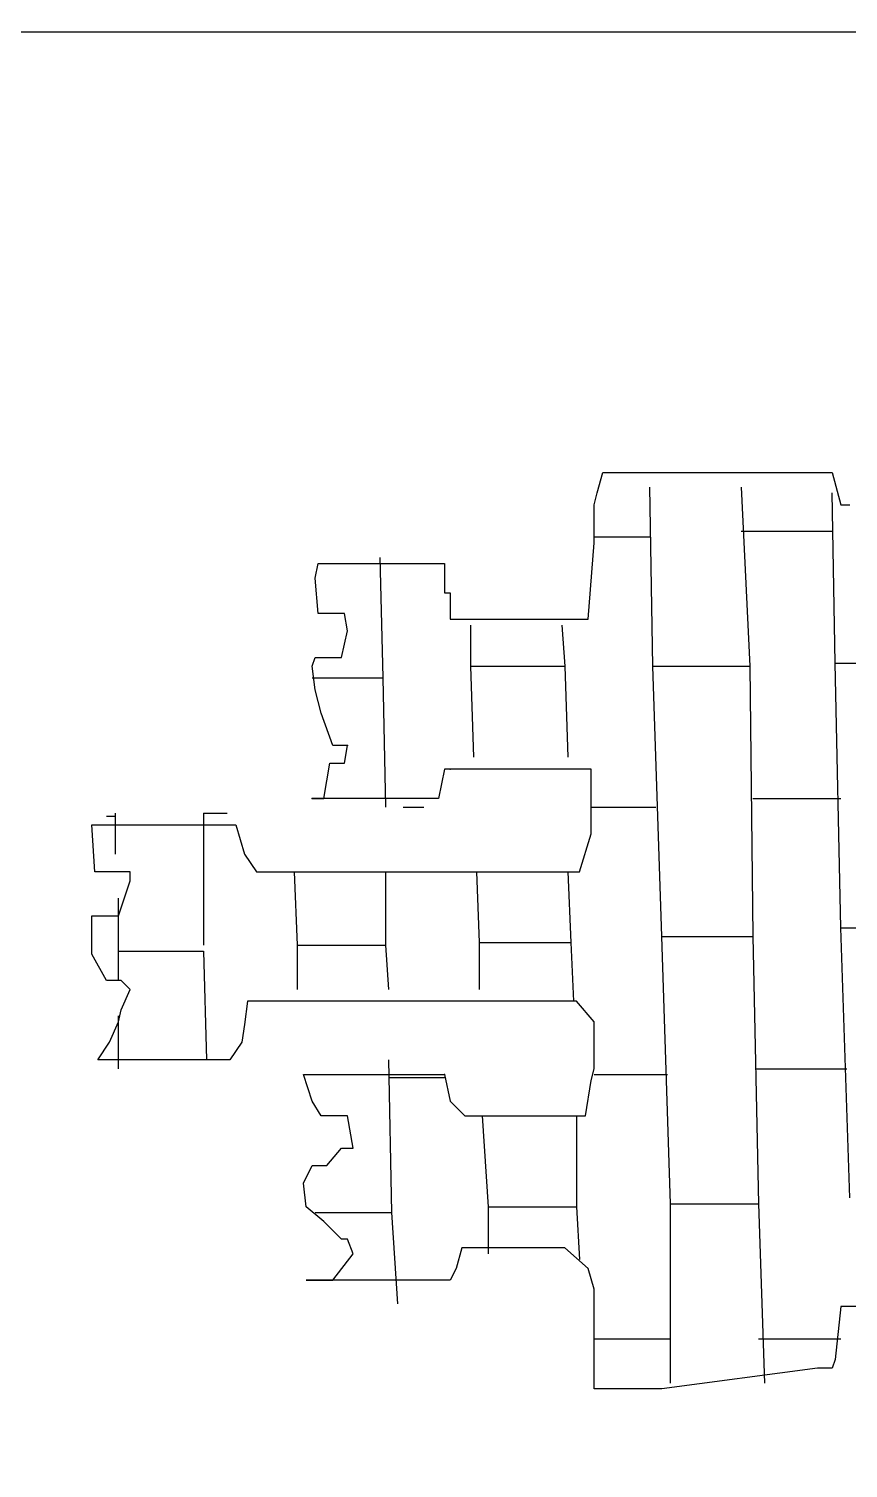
# Model space of a CAD drawing. Extents: x 730354 to 731930, y 4378581 to 4379608.
# Drawn here: x 730385.585 to 730388.375, y 4379437.29 to 4379442.19 of the extents above; entities that cross this region are included whole.
import ezdxf

# ---------------------------------------------------------------- set-up
doc = ezdxf.new("R2010")
doc.units = 0
doc.header["$MEASUREMENT"] = 0
doc.layers.get('0').update_dxf_attribs({"linetype": 'CONTINUOUS'})

msp = doc.modelspace()

# ---------------------------------------------------------------- linework, layer by layer
at = {"color": 7, "linetype": 'CONTINUOUS'}
for p, q in [((730385.45, 4379442.18), (730386.36, 4379442.18)), ((730385.45, 4379442.18), (730386.36, 4379442.18)), ((730386.36, 4379442.18), (730387.41, 4379442.18)), ((730386.36, 4379442.18), (730387.41, 4379442.18)), ((730387.41, 4379442.18), (730388.19, 4379442.18)), ((730387.41, 4379442.18), (730388.19, 4379442.18)), ((730388.19, 4379442.18), (730388.97, 4379442.18)), ((730388.19, 4379442.18), (730388.97, 4379442.18)), ((730387.52, 4379440.61), (730387.54, 4379440.68)), ((730387.52, 4379440.61), (730387.54, 4379440.68)), ((730387.54, 4379440.68), (730387.74, 4379440.68)), ((730387.54, 4379440.68), (730387.74, 4379440.68)), ((730387.74, 4379440.68), (730387.86, 4379440.68)), ((730387.74, 4379440.68), (730387.86, 4379440.68)), ((730387.86, 4379440.68), (730387.99, 4379440.68)), ((730387.86, 4379440.68), (730387.99, 4379440.68)), ((730387.99, 4379440.68), (730388.09, 4379440.68)), ((730387.99, 4379440.68), (730388.09, 4379440.68)), ((730388.09, 4379440.68), (730388.2, 4379440.68)), ((730388.09, 4379440.68), (730388.2, 4379440.68)), ((730388.2, 4379440.68), (730388.27, 4379440.68)), ((730388.2, 4379440.68), (730388.27, 4379440.68)), ((730388.27, 4379440.68), (730388.32, 4379440.68)), ((730388.27, 4379440.68), (730388.32, 4379440.68)), ((730388.32, 4379440.68), (730388.35, 4379440.57)), ((730388.32, 4379440.68), (730388.35, 4379440.57)), ((730387.71, 4379440.02), (730387.7, 4379440.63)), ((730387.71, 4379440.02), (730387.7, 4379440.63)), ((730388.01, 4379440.63), (730388.04, 4379440.02)), ((730388.01, 4379440.63), (730388.04, 4379440.02)), ((730387.51, 4379440.57), (730387.52, 4379440.61)), ((730387.51, 4379440.57), (730387.52, 4379440.61)), ((730387.51, 4379440.44), (730387.51, 4379440.57)), ((730387.51, 4379440.44), (730387.51, 4379440.57)), ((730388.33, 4379440.03), (730388.32, 4379440.61)), ((730388.33, 4379440.03), (730388.32, 4379440.61)), ((730388.35, 4379440.57), (730388.38, 4379440.57)), ((730388.35, 4379440.57), (730388.38, 4379440.57)), ((730388.01, 4379440.48), (730388.32, 4379440.48)), ((730388.01, 4379440.48), (730388.32, 4379440.48)), ((730387.49, 4379440.18), (730387.51, 4379440.44)), ((730387.49, 4379440.18), (730387.51, 4379440.44)), ((730387.51, 4379440.46), (730387.7, 4379440.46)), ((730387.51, 4379440.46), (730387.7, 4379440.46)), ((730386.56, 4379440.32), (730386.57, 4379440.37)), ((730386.56, 4379440.32), (730386.57, 4379440.37)), ((730386.57, 4379440.37), (730386.58, 4379440.37)), ((730386.57, 4379440.37), (730386.58, 4379440.37)), ((730386.58, 4379440.37), (730386.67, 4379440.37)), ((730386.58, 4379440.37), (730386.67, 4379440.37)), ((730386.67, 4379440.37), (730386.78, 4379440.37)), ((730386.67, 4379440.37), (730386.78, 4379440.37)), ((730386.78, 4379440.39), (730386.79, 4379439.98)), ((730386.78, 4379440.39), (730386.79, 4379439.98)), ((730386.78, 4379440.37), (730386.82, 4379440.37)), ((730386.78, 4379440.37), (730386.82, 4379440.37)), ((730386.82, 4379440.37), (730386.88, 4379440.37)), ((730386.82, 4379440.37), (730386.88, 4379440.37)), ((730386.88, 4379440.37), (730386.95, 4379440.37)), ((730386.88, 4379440.37), (730386.95, 4379440.37)), ((730386.95, 4379440.37), (730387, 4379440.37)), ((730386.95, 4379440.37), (730387, 4379440.37)), ((730387, 4379440.37), (730387, 4379440.33)), ((730387, 4379440.37), (730387, 4379440.33)), ((730386.57, 4379440.2), (730386.56, 4379440.32)), ((730386.57, 4379440.2), (730386.56, 4379440.32)), ((730387, 4379440.33), (730387, 4379440.27)), ((730387, 4379440.33), (730387, 4379440.27)), ((730387, 4379440.27), (730387.02, 4379440.27)), ((730387, 4379440.27), (730387.02, 4379440.27)), ((730387.02, 4379440.27), (730387.02, 4379440.18)), ((730387.02, 4379440.27), (730387.02, 4379440.18)), ((730386.61, 4379440.2), (730386.57, 4379440.2)), ((730386.61, 4379440.2), (730386.57, 4379440.2)), ((730386.66, 4379440.2), (730386.61, 4379440.2)), ((730386.66, 4379440.2), (730386.61, 4379440.2)), ((730386.67, 4379440.14), (730386.66, 4379440.2)), ((730386.67, 4379440.14), (730386.66, 4379440.2)), ((730387.02, 4379440.18), (730387.08, 4379440.18)), ((730387.02, 4379440.18), (730387.08, 4379440.18)), ((730387.08, 4379440.18), (730387.16, 4379440.18)), ((730387.08, 4379440.18), (730387.16, 4379440.18)), ((730387.16, 4379440.18), (730387.28, 4379440.18)), ((730387.16, 4379440.18), (730387.28, 4379440.18)), ((730387.28, 4379440.18), (730387.35, 4379440.18)), ((730387.28, 4379440.18), (730387.35, 4379440.18)), ((730387.35, 4379440.18), (730387.41, 4379440.18)), ((730387.35, 4379440.18), (730387.41, 4379440.18)), ((730387.41, 4379440.18), (730387.45, 4379440.18)), ((730387.41, 4379440.18), (730387.45, 4379440.18)), ((730387.45, 4379440.18), (730387.49, 4379440.18)), ((730387.45, 4379440.18), (730387.49, 4379440.18)), ((730386.65, 4379440.05), (730386.67, 4379440.14)), ((730386.65, 4379440.05), (730386.67, 4379440.14)), ((730387.09, 4379440.02), (730387.09, 4379440.16)), ((730387.09, 4379440.02), (730387.09, 4379440.16)), ((730387.4, 4379440.16), (730387.41, 4379440.02)), ((730387.4, 4379440.16), (730387.41, 4379440.02)), ((730386.55, 4379440.02), (730386.56, 4379440.05)), ((730386.55, 4379440.02), (730386.56, 4379440.05)), ((730386.56, 4379440.05), (730386.61, 4379440.05)), ((730386.56, 4379440.05), (730386.61, 4379440.05)), ((730386.61, 4379440.05), (730386.65, 4379440.05)), ((730386.61, 4379440.05), (730386.65, 4379440.05)), ((730386.56, 4379439.94), (730386.55, 4379440.02)), ((730386.56, 4379439.94), (730386.55, 4379440.02)), ((730386.58, 4379439.86), (730386.56, 4379439.94)), ((730386.58, 4379439.86), (730386.56, 4379439.94)), ((730386.62, 4379439.75), (730386.58, 4379439.86)), ((730386.62, 4379439.75), (730386.58, 4379439.86)), ((730386.67, 4379439.75), (730386.62, 4379439.75)), ((730386.67, 4379439.75), (730386.62, 4379439.75)), ((730386.66, 4379439.69), (730386.67, 4379439.75)), ((730386.66, 4379439.69), (730386.67, 4379439.75)), ((730386.59, 4379439.57), (730386.61, 4379439.69)), ((730386.59, 4379439.57), (730386.61, 4379439.69)), ((730386.61, 4379439.69), (730386.66, 4379439.69)), ((730386.61, 4379439.69), (730386.66, 4379439.69)), ((730387, 4379439.67), (730386.98, 4379439.57)), ((730387, 4379439.67), (730386.98, 4379439.57)), ((730387.02, 4379439.67), (730387, 4379439.67)), ((730387.02, 4379439.67), (730387, 4379439.67)), ((730387.08, 4379439.67), (730387.02, 4379439.67)), ((730387.08, 4379439.67), (730387.02, 4379439.67)), ((730387.15, 4379439.67), (730387.08, 4379439.67)), ((730387.15, 4379439.67), (730387.08, 4379439.67)), ((730387.24, 4379439.67), (730387.15, 4379439.67)), ((730387.24, 4379439.67), (730387.15, 4379439.67)), ((730387.31, 4379439.67), (730387.24, 4379439.67)), ((730387.31, 4379439.67), (730387.24, 4379439.67)), ((730387.4, 4379439.67), (730387.31, 4379439.67)), ((730387.4, 4379439.67), (730387.31, 4379439.67)), ((730387.46, 4379439.67), (730387.4, 4379439.67)), ((730387.46, 4379439.67), (730387.4, 4379439.67)), ((730387.5, 4379439.67), (730387.46, 4379439.67)), ((730387.5, 4379439.67), (730387.46, 4379439.67)), ((730387.5, 4379439.61), (730387.5, 4379439.67)), ((730387.5, 4379439.61), (730387.5, 4379439.67)), ((730387.5, 4379439.57), (730387.5, 4379439.61)), ((730387.5, 4379439.57), (730387.5, 4379439.61)), ((730386.59, 4379439.57), (730386.55, 4379439.57)), ((730386.55, 4379439.57), (730386.56, 4379439.57)), ((730386.59, 4379439.57), (730386.55, 4379439.57)), ((730386.55, 4379439.57), (730386.56, 4379439.57)), ((730386.56, 4379439.57), (730386.59, 4379439.57)), ((730386.56, 4379439.57), (730386.59, 4379439.57)), ((730386.66, 4379439.57), (730386.59, 4379439.57)), ((730386.66, 4379439.57), (730386.59, 4379439.57)), ((730386.71, 4379439.57), (730386.66, 4379439.57)), ((730386.71, 4379439.57), (730386.66, 4379439.57)), ((730386.79, 4379439.57), (730386.71, 4379439.57)), ((730386.79, 4379439.57), (730386.71, 4379439.57)), ((730386.82, 4379439.57), (730386.79, 4379439.57)), ((730386.82, 4379439.57), (730386.79, 4379439.57)), ((730386.84, 4379439.57), (730386.82, 4379439.57)), ((730386.84, 4379439.57), (730386.82, 4379439.57)), ((730386.87, 4379439.57), (730386.84, 4379439.57)), ((730386.87, 4379439.57), (730386.84, 4379439.57)), ((730386.86, 4379439.54), (730386.93, 4379439.54)), ((730386.86, 4379439.54), (730386.93, 4379439.54)), ((730386.92, 4379439.57), (730386.87, 4379439.57)), ((730386.92, 4379439.57), (730386.87, 4379439.57)), ((730386.98, 4379439.57), (730386.92, 4379439.57)), ((730386.98, 4379439.57), (730386.92, 4379439.57)), ((730387.5, 4379439.5), (730387.5, 4379439.57)), ((730387.5, 4379439.5), (730387.5, 4379439.57)), ((730387.5, 4379439.54), (730387.72, 4379439.54)), ((730387.5, 4379439.54), (730387.72, 4379439.54)), ((730388.05, 4379439.57), (730388.35, 4379439.57)), ((730388.05, 4379439.57), (730388.35, 4379439.57)), ((730385.85, 4379439.51), (730385.88, 4379439.51)), ((730385.85, 4379439.51), (730385.88, 4379439.51)), ((730385.88, 4379439.38), (730385.88, 4379439.52)), ((730385.88, 4379439.38), (730385.88, 4379439.52)), ((730386.18, 4379439.52), (730386.18, 4379439.07)), ((730386.18, 4379439.52), (730386.26, 4379439.52)), ((730386.18, 4379439.52), (730386.18, 4379439.07)), ((730386.18, 4379439.52), (730386.26, 4379439.52)), ((730387.5, 4379439.45), (730387.5, 4379439.5)), ((730387.5, 4379439.45), (730387.5, 4379439.5)), ((730385.81, 4379439.32), (730385.8, 4379439.48)), ((730385.8, 4379439.48), (730385.81, 4379439.48)), ((730385.81, 4379439.32), (730385.8, 4379439.48)), ((730385.8, 4379439.48), (730385.81, 4379439.48)), ((730385.81, 4379439.48), (730385.86, 4379439.48)), ((730385.81, 4379439.48), (730385.86, 4379439.48)), ((730385.86, 4379439.48), (730385.99, 4379439.48)), ((730385.86, 4379439.48), (730385.99, 4379439.48)), ((730385.99, 4379439.48), (730386.1, 4379439.48)), ((730385.99, 4379439.48), (730386.1, 4379439.48)), ((730386.1, 4379439.48), (730386.18, 4379439.48)), ((730386.1, 4379439.48), (730386.18, 4379439.48)), ((730386.18, 4379439.48), (730386.26, 4379439.48)), ((730386.18, 4379439.48), (730386.26, 4379439.48)), ((730386.26, 4379439.48), (730386.29, 4379439.48)), ((730386.26, 4379439.48), (730386.29, 4379439.48)), ((730386.29, 4379439.48), (730386.32, 4379439.38)), ((730386.29, 4379439.48), (730386.32, 4379439.38)), ((730387.46, 4379439.32), (730387.5, 4379439.45)), ((730387.46, 4379439.32), (730387.5, 4379439.45)), ((730386.32, 4379439.38), (730386.36, 4379439.32)), ((730386.32, 4379439.38), (730386.36, 4379439.32)), ((730385.88, 4379439.32), (730385.81, 4379439.32)), ((730385.88, 4379439.32), (730385.81, 4379439.32)), ((730385.93, 4379439.32), (730385.88, 4379439.32)), ((730385.93, 4379439.32), (730385.88, 4379439.32)), ((730385.89, 4379439.17), (730385.93, 4379439.29)), ((730385.89, 4379439.17), (730385.93, 4379439.29)), ((730385.93, 4379439.29), (730385.93, 4379439.32)), ((730385.93, 4379439.29), (730385.93, 4379439.32)), ((730386.36, 4379439.32), (730386.52, 4379439.32)), ((730386.36, 4379439.32), (730386.52, 4379439.32)), ((730386.5, 4379439.07), (730386.49, 4379439.32)), ((730386.5, 4379439.07), (730386.49, 4379439.32)), ((730386.52, 4379439.32), (730386.82, 4379439.32)), ((730386.52, 4379439.32), (730386.82, 4379439.32)), ((730386.8, 4379439.32), (730386.8, 4379439.07)), ((730386.8, 4379439.32), (730386.8, 4379439.07)), ((730386.82, 4379439.32), (730387.08, 4379439.32)), ((730386.82, 4379439.32), (730387.08, 4379439.32)), ((730387.08, 4379439.32), (730387.28, 4379439.32)), ((730387.08, 4379439.32), (730387.28, 4379439.32)), ((730387.12, 4379439.08), (730387.11, 4379439.32)), ((730387.12, 4379439.08), (730387.11, 4379439.32)), ((730387.28, 4379439.32), (730387.39, 4379439.32)), ((730387.28, 4379439.32), (730387.39, 4379439.32)), ((730387.39, 4379439.32), (730387.46, 4379439.32)), ((730387.39, 4379439.32), (730387.46, 4379439.32)), ((730387.42, 4379439.32), (730387.43, 4379439.08)), ((730387.42, 4379439.32), (730387.43, 4379439.08)), ((730385.89, 4379439.05), (730385.89, 4379439.23)), ((730385.89, 4379439.05), (730385.89, 4379439.23)), ((730385.8, 4379439.08), (730385.8, 4379439.17)), ((730385.8, 4379439.17), (730385.85, 4379439.17)), ((730385.8, 4379439.08), (730385.8, 4379439.17)), ((730385.8, 4379439.17), (730385.85, 4379439.17)), ((730385.85, 4379439.17), (730385.89, 4379439.17)), ((730385.85, 4379439.17), (730385.89, 4379439.17)), ((730385.8, 4379439.04), (730385.8, 4379439.08)), ((730385.8, 4379439.04), (730385.8, 4379439.08)), ((730385.85, 4379438.95), (730385.8, 4379439.04)), ((730385.85, 4379438.95), (730385.8, 4379439.04)), ((730385.9, 4379438.95), (730385.85, 4379438.95)), ((730385.9, 4379438.95), (730385.85, 4379438.95)), ((730385.93, 4379438.92), (730385.9, 4379438.95)), ((730385.93, 4379438.92), (730385.9, 4379438.95)), ((730385.9, 4379438.85), (730385.93, 4379438.92)), ((730385.9, 4379438.85), (730385.93, 4379438.92)), ((730385.89, 4379438.81), (730385.9, 4379438.85)), ((730385.89, 4379438.81), (730385.9, 4379438.85)), ((730386.33, 4379438.88), (730386.32, 4379438.8)), ((730386.33, 4379438.88), (730386.32, 4379438.8)), ((730386.36, 4379438.88), (730386.33, 4379438.88)), ((730386.36, 4379438.88), (730386.33, 4379438.88)), ((730386.42, 4379438.88), (730386.36, 4379438.88)), ((730386.42, 4379438.88), (730386.36, 4379438.88)), ((730386.47, 4379438.88), (730386.42, 4379438.88)), ((730386.47, 4379438.88), (730386.42, 4379438.88)), ((730386.59, 4379438.88), (730386.47, 4379438.88)), ((730386.59, 4379438.88), (730386.47, 4379438.88)), ((730386.78, 4379438.88), (730386.59, 4379438.88)), ((730386.78, 4379438.88), (730386.59, 4379438.88)), ((730387.06, 4379438.88), (730386.78, 4379438.88)), ((730387.06, 4379438.88), (730386.78, 4379438.88)), ((730387.31, 4379438.88), (730387.06, 4379438.88)), ((730387.31, 4379438.88), (730387.06, 4379438.88)), ((730387.45, 4379438.88), (730387.31, 4379438.88)), ((730387.45, 4379438.88), (730387.31, 4379438.88)), ((730387.51, 4379438.81), (730387.45, 4379438.88)), ((730387.51, 4379438.81), (730387.45, 4379438.88)), ((730385.86, 4379438.74), (730385.89, 4379438.81)), ((730385.86, 4379438.74), (730385.89, 4379438.81)), ((730385.89, 4379438.65), (730385.89, 4379438.83)), ((730385.89, 4379438.65), (730385.89, 4379438.83)), ((730386.32, 4379438.8), (730386.31, 4379438.74)), ((730386.32, 4379438.8), (730386.31, 4379438.74)), ((730387.51, 4379438.65), (730387.51, 4379438.81)), ((730387.51, 4379438.65), (730387.51, 4379438.81)), ((730385.82, 4379438.68), (730385.86, 4379438.74)), ((730385.82, 4379438.68), (730385.86, 4379438.74)), ((730386.31, 4379438.74), (730386.27, 4379438.68)), ((730386.31, 4379438.74), (730386.27, 4379438.68)), ((730385.9, 4379438.68), (730385.82, 4379438.68)), ((730385.9, 4379438.68), (730385.82, 4379438.68)), ((730385.97, 4379438.68), (730385.9, 4379438.68)), ((730385.97, 4379438.68), (730385.9, 4379438.68)), ((730386.05, 4379438.68), (730385.97, 4379438.68)), ((730386.05, 4379438.68), (730385.97, 4379438.68)), ((730386.13, 4379438.68), (730386.05, 4379438.68)), ((730386.13, 4379438.68), (730386.05, 4379438.68)), ((730386.21, 4379438.68), (730386.13, 4379438.68)), ((730386.21, 4379438.68), (730386.13, 4379438.68)), ((730386.27, 4379438.68), (730386.21, 4379438.68)), ((730386.27, 4379438.68), (730386.21, 4379438.68)), ((730386.81, 4379438.68), (730386.82, 4379438.16)), ((730386.81, 4379438.68), (730386.82, 4379438.16)), ((730386.55, 4379438.54), (730386.52, 4379438.63)), ((730386.52, 4379438.63), (730386.53, 4379438.63)), ((730386.55, 4379438.54), (730386.52, 4379438.63)), ((730386.52, 4379438.63), (730386.53, 4379438.63)), ((730386.53, 4379438.63), (730386.66, 4379438.63)), ((730386.53, 4379438.63), (730386.66, 4379438.63)), ((730386.66, 4379438.63), (730386.8, 4379438.63)), ((730386.66, 4379438.63), (730386.8, 4379438.63)), ((730386.8, 4379438.63), (730386.95, 4379438.63)), ((730386.8, 4379438.63), (730386.95, 4379438.63)), ((730386.81, 4379438.62), (730387, 4379438.62)), ((730386.81, 4379438.62), (730387, 4379438.62)), ((730386.95, 4379438.63), (730387, 4379438.63)), ((730386.95, 4379438.63), (730387, 4379438.63)), ((730387, 4379438.63), (730387.02, 4379438.54)), ((730387, 4379438.63), (730387.02, 4379438.54)), ((730387.48, 4379438.49), (730387.5, 4379438.61)), ((730387.48, 4379438.49), (730387.5, 4379438.61)), ((730387.5, 4379438.61), (730387.51, 4379438.65)), ((730387.5, 4379438.61), (730387.51, 4379438.65)), ((730387.51, 4379438.63), (730387.76, 4379438.63)), ((730387.51, 4379438.63), (730387.76, 4379438.63)), ((730388.06, 4379438.65), (730388.37, 4379438.65)), ((730388.06, 4379438.65), (730388.37, 4379438.65)), ((730386.58, 4379438.49), (730386.55, 4379438.54)), ((730386.58, 4379438.49), (730386.55, 4379438.54)), ((730387.02, 4379438.54), (730387.07, 4379438.49)), ((730387.02, 4379438.54), (730387.07, 4379438.49)), ((730386.67, 4379438.49), (730386.58, 4379438.49)), ((730386.67, 4379438.49), (730386.58, 4379438.49)), ((730386.69, 4379438.38), (730386.67, 4379438.49)), ((730386.69, 4379438.38), (730386.67, 4379438.49)), ((730387.07, 4379438.49), (730387.17, 4379438.49)), ((730387.07, 4379438.49), (730387.17, 4379438.49)), ((730387.15, 4379438.18), (730387.13, 4379438.49)), ((730387.15, 4379438.18), (730387.13, 4379438.49)), ((730387.17, 4379438.49), (730387.28, 4379438.49)), ((730387.17, 4379438.49), (730387.28, 4379438.49)), ((730387.28, 4379438.49), (730387.39, 4379438.49)), ((730387.28, 4379438.49), (730387.39, 4379438.49)), ((730387.39, 4379438.49), (730387.48, 4379438.49)), ((730387.39, 4379438.49), (730387.48, 4379438.49)), ((730387.45, 4379438.49), (730387.45, 4379438.18)), ((730387.45, 4379438.49), (730387.45, 4379438.18)), ((730386.6, 4379438.32), (730386.65, 4379438.38)), ((730386.6, 4379438.32), (730386.65, 4379438.38)), ((730386.65, 4379438.38), (730386.69, 4379438.38)), ((730386.65, 4379438.38), (730386.69, 4379438.38)), ((730386.52, 4379438.26), (730386.55, 4379438.32)), ((730386.52, 4379438.26), (730386.55, 4379438.32)), ((730386.55, 4379438.32), (730386.6, 4379438.32)), ((730386.55, 4379438.32), (730386.6, 4379438.32)), ((730386.53, 4379438.18), (730386.52, 4379438.26)), ((730386.53, 4379438.18), (730386.52, 4379438.26)), ((730386.59, 4379438.13), (730386.53, 4379438.18)), ((730386.59, 4379438.13), (730386.53, 4379438.18)), ((730386.65, 4379438.07), (730386.59, 4379438.13)), ((730386.65, 4379438.07), (730386.59, 4379438.13)), ((730386.67, 4379438.07), (730386.65, 4379438.07)), ((730386.67, 4379438.07), (730386.65, 4379438.07)), ((730386.69, 4379438.02), (730386.67, 4379438.07)), ((730386.69, 4379438.02), (730386.67, 4379438.07)), ((730386.62, 4379437.93), (730386.69, 4379438.02)), ((730386.62, 4379437.93), (730386.69, 4379438.02)), ((730387.06, 4379438.04), (730387.04, 4379437.97)), ((730387.06, 4379438.04), (730387.04, 4379437.97)), ((730387.12, 4379438.04), (730387.06, 4379438.04)), ((730387.12, 4379438.04), (730387.06, 4379438.04)), ((730387.25, 4379438.04), (730387.12, 4379438.04)), ((730387.25, 4379438.04), (730387.12, 4379438.04)), ((730387.41, 4379438.04), (730387.25, 4379438.04)), ((730387.41, 4379438.04), (730387.25, 4379438.04)), ((730387.49, 4379437.97), (730387.41, 4379438.04)), ((730387.49, 4379437.97), (730387.41, 4379438.04)), ((730387.04, 4379437.97), (730387.02, 4379437.93)), ((730387.04, 4379437.97), (730387.02, 4379437.93)), ((730387.51, 4379437.9), (730387.49, 4379437.97)), ((730387.51, 4379437.9), (730387.49, 4379437.97)), ((730386.56, 4379437.93), (730386.53, 4379437.93)), ((730386.53, 4379437.93), (730386.57, 4379437.93)), ((730386.56, 4379437.93), (730386.53, 4379437.93)), ((730386.53, 4379437.93), (730386.57, 4379437.93)), ((730386.6, 4379437.93), (730386.56, 4379437.93)), ((730386.6, 4379437.93), (730386.56, 4379437.93)), ((730386.57, 4379437.93), (730386.62, 4379437.93)), ((730386.57, 4379437.93), (730386.62, 4379437.93)), ((730386.75, 4379437.93), (730386.6, 4379437.93)), ((730386.75, 4379437.93), (730386.6, 4379437.93)), ((730386.88, 4379437.93), (730386.75, 4379437.93)), ((730386.88, 4379437.93), (730386.75, 4379437.93)), ((730386.99, 4379437.93), (730386.88, 4379437.93)), ((730386.99, 4379437.93), (730386.88, 4379437.93)), ((730387.02, 4379437.93), (730386.99, 4379437.93)), ((730387.02, 4379437.93), (730386.99, 4379437.93)), ((730387.51, 4379437.56), (730387.51, 4379437.9)), ((730387.51, 4379437.56), (730387.51, 4379437.9)), ((730388.35, 4379437.84), (730388.33, 4379437.66)), ((730388.35, 4379437.84), (730388.33, 4379437.66)), ((730388.44, 4379437.84), (730388.35, 4379437.84)), ((730388.44, 4379437.84), (730388.35, 4379437.84)), ((730387.51, 4379437.73), (730387.77, 4379437.73)), ((730387.51, 4379437.73), (730387.77, 4379437.73)), ((730388.07, 4379437.73), (730388.35, 4379437.73)), ((730388.07, 4379437.73), (730388.35, 4379437.73)), ((730388.27, 4379437.63), (730387.74, 4379437.56)), ((730388.27, 4379437.63), (730387.74, 4379437.56)), ((730388.32, 4379437.63), (730388.27, 4379437.63)), ((730388.32, 4379437.63), (730388.27, 4379437.63)), ((730388.33, 4379437.66), (730388.32, 4379437.63)), ((730388.33, 4379437.66), (730388.32, 4379437.63)), ((730387.74, 4379437.56), (730387.51, 4379437.56)), ((730387.74, 4379437.56), (730387.51, 4379437.56))]:
    msp.add_line(p, q, dxfattribs=at)
for points in [[(730388.35, 4379439.13), (730388.33, 4379440.03), (730388.64, 4379440.03), (730388.67, 4379439.13)], [(730388.35, 4379439.13), (730388.33, 4379440.03), (730388.64, 4379440.03), (730388.67, 4379439.13)], [(730386.55, 4379439.98), (730386.79, 4379439.98), (730386.8, 4379439.54)], [(730386.55, 4379439.98), (730386.79, 4379439.98), (730386.8, 4379439.54)], [(730387.1, 4379439.71), (730387.09, 4379440.02), (730387.41, 4379440.02), (730387.42, 4379439.71)], [(730387.1, 4379439.71), (730387.09, 4379440.02), (730387.41, 4379440.02), (730387.42, 4379439.71)], [(730387.74, 4379439.1), (730387.71, 4379440.02), (730388.04, 4379440.02), (730388.05, 4379439.1)], [(730387.74, 4379439.1), (730387.71, 4379440.02), (730388.04, 4379440.02), (730388.05, 4379439.1)], [(730387.77, 4379438.19), (730387.74, 4379439.1), (730388.05, 4379439.1), (730388.07, 4379438.19)], [(730387.77, 4379438.19), (730387.74, 4379439.1), (730388.05, 4379439.1), (730388.07, 4379438.19)], [(730388.38, 4379438.21), (730388.35, 4379439.13), (730388.67, 4379439.13), (730388.68, 4379438.21)], [(730388.38, 4379438.21), (730388.35, 4379439.13), (730388.67, 4379439.13), (730388.68, 4379438.21)], [(730385.89, 4379438.95), (730385.89, 4379439.05), (730386.18, 4379439.05), (730386.19, 4379438.68)], [(730385.89, 4379438.95), (730385.89, 4379439.05), (730386.18, 4379439.05), (730386.19, 4379438.68)], [(730386.5, 4379438.92), (730386.5, 4379439.07), (730386.8, 4379439.07), (730386.81, 4379438.92)], [(730386.5, 4379438.92), (730386.5, 4379439.07), (730386.8, 4379439.07), (730386.81, 4379438.92)], [(730387.12, 4379438.92), (730387.12, 4379439.08), (730387.43, 4379439.08), (730387.44, 4379438.88)], [(730387.12, 4379438.92), (730387.12, 4379439.08), (730387.43, 4379439.08), (730387.44, 4379438.88)], [(730387.15, 4379438.02), (730387.15, 4379438.18), (730387.45, 4379438.18), (730387.46, 4379438)], [(730387.15, 4379438.02), (730387.15, 4379438.18), (730387.45, 4379438.18), (730387.46, 4379438)], [(730387.77, 4379437.58), (730387.77, 4379438.19), (730388.07, 4379438.19), (730388.09, 4379437.58)], [(730387.77, 4379437.58), (730387.77, 4379438.19), (730388.07, 4379438.19), (730388.09, 4379437.58)], [(730386.56, 4379438.16), (730386.82, 4379438.16), (730386.84, 4379437.85)], [(730386.56, 4379438.16), (730386.82, 4379438.16), (730386.84, 4379437.85)]]:
    msp.add_lwpolyline(points, dxfattribs=at)
for p in [(730386.67, 4379439.75), (730386.67, 4379439.75), (730387.02, 4379439.67), (730387.02, 4379439.67), (730386.55, 4379439.57), (730386.55, 4379439.57), (730387, 4379438.63), (730387, 4379438.63)]:
    msp.add_point(p, dxfattribs=at)

# ---------------------------------------------------------------- meshes
mesh = msp.add_polyface(dxfattribs=at)
corners = [(730354.5, 4378581), (730354.5, 4378581), (730354.5, 4378771.9618), (730662.5, 4378581), (730354.5, 4378946.4935), (730944, 4378581), (730354.5, 4379607.5), (730944, 4379242.0065), (730944, 4379607.5)]
mesh.append_faces([[corners[k] for k in face] for face in [(0, 1, 3, 2), (2, 3, 5, 4), (4, 5, 7, 6), (6, 7, 8, 8)]], dxfattribs={"vtx0": -1, "vtx2": -1, "color": 7})
mesh = msp.add_polyface(dxfattribs=at)
corners = [(730364.5, 4379421), (730364.5, 4379421), (730364.5, 4379595.2713), (730645.58, 4379421), (730364.5, 4379601.5), (730645.58, 4379427.2287), (730645.58, 4379601.5)]
mesh.append_faces([[corners[k] for k in face] for face in [(0, 1, 3, 2), (2, 3, 5, 4), (4, 5, 6, 6)]], dxfattribs={"vtx0": -1, "vtx2": -1, "color": 7})

doc.saveas('drawing.dxf')
